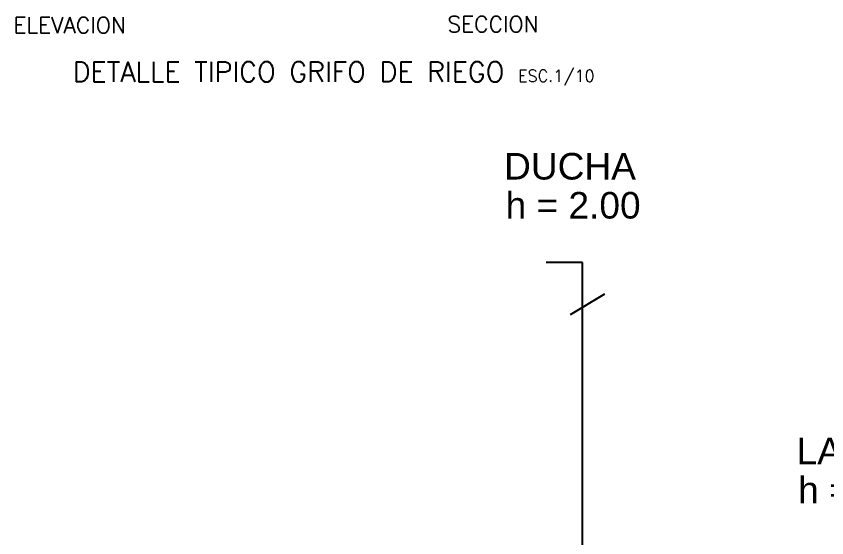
# Model space of a CAD drawing. Header units: millimetres. Extents: x 821 to 906, y 83 to 185.
# Drawn here: x 851.72 to 855.538, y 134.063 to 136.517 of the extents above; entities that cross this region are included whole.
import ezdxf
from ezdxf.enums import TextEntityAlignment as Align

# ---------------------------------------------------------------- set-up
doc = ezdxf.new("R2010")
doc.units = ezdxf.units.MM
doc.layers.add('05', color=2, linetype='Continuous')
doc.layers.add('IE-circuito alumbrado', color=30, linetype='Continuous', lineweight=40)
doc.layers.add('IS-DETALLES-1', color=3, linetype='Continuous', lineweight=20)
doc.styles.add('ARIALREG', font='arial.ttf')
doc.styles.add('ROMANS', font='romans.shx', dxfattribs={"height": 0.09})

# ---------------------------------------------------------------- blocks, each defined once
blk = doc.blocks.new('tg4gger')
at = {"linetype": 'Continuous'}
for p, q in [((520.5783, 130.0055), (520.4016, 130.0055)), ((520.5783, 126.5632), (520.5783, 130.0055))]:
    blk.add_line(p, q, dxfattribs=at)
blk.add_line((520.5207, 129.7548), (520.6863, 129.8541))
at = {"style": 'ARIALREG'}
for s, p in [('DUCHA', (520.1979, 130.4082)), ('h = 2.00', (520.2052, 130.219)), ('LAVADERO', (521.617, 129.0284)), ('h = 1.05', (521.6243, 128.8393))]:
    blk.add_text(s, height=0.12875, dxfattribs=at).set_placement(p)
blk = doc.blocks.new('4fefew')
at = {"layer": '05', "linetype": 'Continuous', "insert": (486.5585, 114.6666), "char_height": 0.156033, "width": 4.081249, "attachment_point": 2, "style": 'ROMANS'}
blk.add_mtext('DETALLE TIPICO GRIFO DE RIEGO {\\H0.593x;\\C3;ESC.1/10}', dxfattribs=at)
at = {"layer": 'IS-DETALLES-1', "style": 'ROMANS'}
for s, p in [('ELEVACION', (484.4826, 114.9544)), ('SECCION', (487.813, 114.9623))]:
    blk.add_text(s, height=0.126, dxfattribs=at).set_placement(p, align=Align.MIDDLE)

msp = doc.modelspace()

# ---------------------------------------------------------------- block references
at = {"xscale": 0.9708852029674249, "yscale": 0.9708852029674249, "zscale": 0.9708852029674249}
msp.add_blockref('tg4gger', (348.9655, 9.1374), dxfattribs=at)
at = {"layer": 'IE-circuito alumbrado', "xscale": 0.598694128594589, "yscale": 0.598694128594589, "zscale": 0.598694128594589}
msp.add_blockref('4fefew', (561.9152, 67.6521), dxfattribs=at)

doc.saveas('drawing.dxf')
